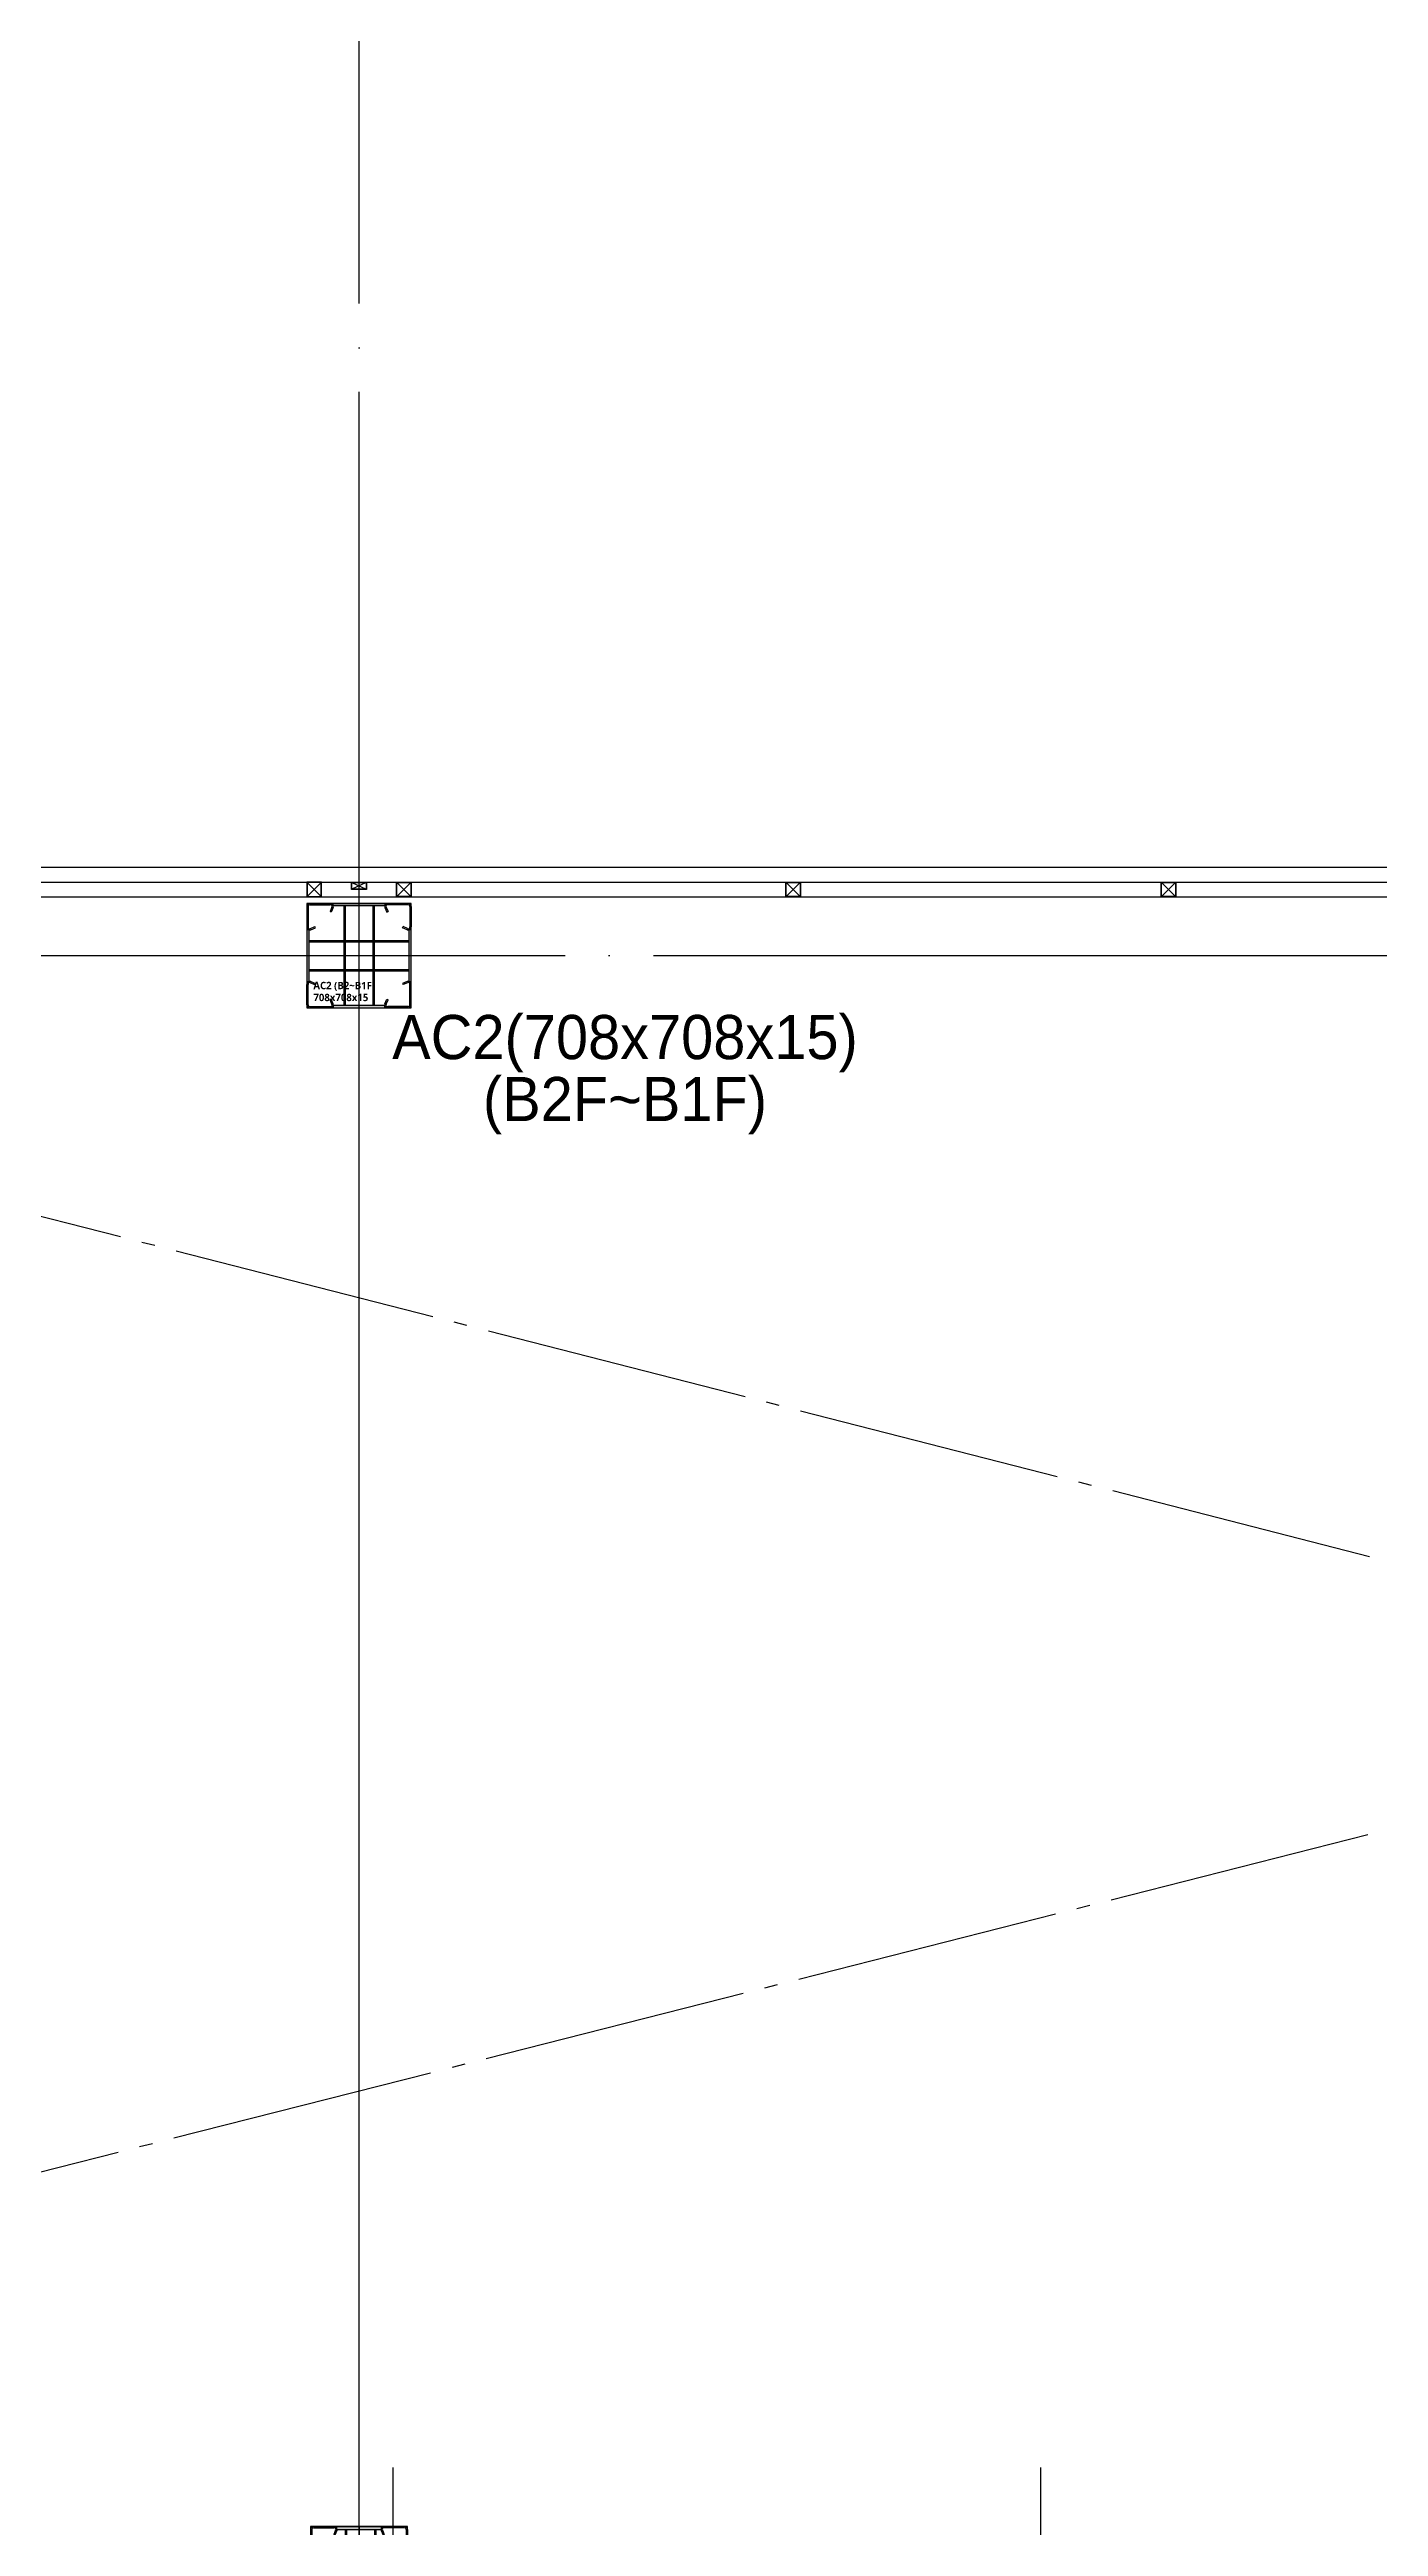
# Model space of a CAD drawing. Header units: millimetres. Extents: x -47382 to 204618, y -51045 to 127155.
# Drawn here: x 88897 to 97926, y 40700 to 57526 of the extents above; entities that cross this region are included whole.
import ezdxf
from ezdxf.enums import TextEntityAlignment as Align

# ---------------------------------------------------------------- set-up
doc = ezdxf.new("R2010")
doc.units = ezdxf.units.MM
doc.header["$LTSCALE"] = 300
doc.header["$MEASUREMENT"] = 0
doc.linetypes.add('CEN', pattern=[62, 60, -1, 0, -1])
doc.linetypes.add('STD_SHAFT', pattern=[7.3, 6, -0.5, 0.3, -0.5])
doc.layers.get('0').update_dxf_attribs({"linetype": 'CONTINUOUS'})
doc.layers.get('Defpoints').update_dxf_attribs({"color": 153, "linetype": 'CONTINUOUS'})
for name, color, linetype in [('A-CEN', 1, 'CEN'), ('A-FLOR-FLIN-TYP2', 8, 'CONTINUOUS'), ('A-FLOR-GW', 6, 'CONTINUOUS'), ('A-FLOR-OPEN-BELO', 6, 'STD_SHAFT'), ('A-FLOR-PANL', 6, 'CONTINUOUS'), ('A-FLOR-STUD', 9, 'CONTINUOUS'), ('A-ST-AXIS-CEN', 252, 'CEN'), ('A-ST-COL', 2, 'CONTINUOUS'), ('Bound', 9, 'CONTINUOUS'), ('XREF-PLAN$0$A-STEEL', 7, 'CONTINUOUS')]:
    doc.layers.add(name, color=color, linetype=linetype)
doc.layers.add('Defpoint', color=161, linetype='CONTINUOUS', plot=False)
doc.styles.add('SH_대대리576', font='NanumGothicBold.ttf')
doc.styles.add('돋움', font='')
doc.styles.get('돋움').set_extended_font_data('Dotum')

# ---------------------------------------------------------------- blocks, each defined once
blk = doc.blocks.new('A$C80a19149')
at = {"layer": 'A-FLOR-STUD'}
for p, q in [((2, 98), (48, 2)), ((2, 2), (48, 98))]:
    blk.add_line(p, q, dxfattribs=at)
for points in [[(0, 100), (50, 100), (50, 0), (0, 0)], [(2, 98), (48, 98), (48, 2), (2, 2)]]:
    blk.add_lwpolyline(points, close=True, dxfattribs=at)
blk = doc.blocks.new('XREF-PLAN$0$각-100X100')
at = {"layer": 'XREF-PLAN$0$A-STEEL', "color": 1}
for p, q in [((-47.7, -47.7), (47.7, 47.7)), ((-47.7, 47.7), (47.7, -47.7))]:
    blk.add_line(p, q, dxfattribs=at)
at = {"layer": 'XREF-PLAN$0$A-STEEL'}
blk.add_lwpolyline([(-50, -50), (50, -50), (50, 50), (-50, 50)], close=True, dxfattribs=at)
at = {"layer": 'XREF-PLAN$0$A-STEEL', "color": 8}
blk.add_lwpolyline([(-47.7, -47.7), (47.7, -47.7), (47.7, 47.7), (-47.7, 47.7)], close=True, dxfattribs=at)
blk = doc.blocks.new('AC1B(b2~b1f)')
for points in [[(179, 658), (479, 658), (479, 636), (179, 636)], [(0, 479), (0, 179), (22, 179), (22, 479)], [(658, 179), (658, 479), (636, 479), (636, 179)], [(179, 0), (479, 0), (479, 22), (179, 22)]]:
    blk.add_hatch(color=9).paths.add_polyline_path(points)
for p, q in [((235, 640), (235, 18)), ((244, 640), (244, 18)), ((435, 640), (435, 18)), ((444, 640), (444, 0)), ((18, 443), (640, 443)), ((18, 434), (640, 434)), ((18, 244), (640, 244)), ((18, 235), (640, 235))]:
    blk.add_line(p, q)
at = {"color": 8, "linetype": 'Continuous'}
for points in [[(179, 658), (479, 658), (479, 636), (179, 636)], [(0, 479), (0, 179), (22, 179), (22, 479)], [(658, 179), (658, 479), (636, 479), (636, 179)], [(179, 0), (479, 0), (479, 22), (179, 22)]]:
    blk.add_lwpolyline(points, close=True, dxfattribs=at)
at = {"layer": 'A-ST-COL'}
for p, q in [((0, 638), (0, 499)), ((8, 638), (8, 499)), ((20, 658), (159, 658)), ((20, 650), (159, 650)), ((170, 634), (157, 603)), ((165, 600), (157, 603)), ((178, 631), (165, 600)), ((480, 631), (493, 600)), ((488, 634), (501, 603)), ((493, 600), (501, 603)), ((638, 658), (499, 658)), ((638, 650), (499, 650)), ((650, 638), (650, 499)), ((658, 638), (658, 499)), ((24, 488), (55, 501)), ((27, 480), (58, 493)), ((58, 493), (55, 501)), ((600, 493), (603, 501)), ((631, 480), (600, 493)), ((634, 488), (603, 501)), ((24, 170), (55, 157)), ((27, 178), (58, 165)), ((631, 178), (600, 165)), ((634, 170), (603, 157)), ((0, 20), (0, 159)), ((8, 20), (8, 159)), ((20, 8), (159, 8)), ((20, 0), (159, 0)), ((58, 165), (55, 157)), ((165, 58), (157, 55)), ((170, 24), (157, 55)), ((178, 27), (165, 58)), ((480, 27), (493, 58)), ((488, 24), (501, 55)), ((493, 58), (501, 55)), ((638, 8), (499, 8)), ((638, 0), (499, 0)), ((600, 165), (603, 157)), ((650, 20), (650, 159)), ((658, 20), (658, 159))]:
    blk.add_line(p, q, dxfattribs=at)
for centre, radius, start, end in [((20, 638), 20, 90, 180), ((20, 638), 12, 90, 180), ((159, 638), 20, 340, 90), ((159, 638), 12, 340, 90), ((499, 638), 20, 90, 200), ((499, 638), 12, 90, 200), ((638, 638), 20, 0, 90), ((638, 638), 12, 0, 90), ((20, 499), 20, 180, 290), ((20, 499), 12, 180, 290), ((638, 499), 20, 250, 0), ((638, 499), 12, 250, 0), ((20, 159), 20, 70, 180), ((20, 159), 12, 70, 180), ((638, 159), 20, 0, 110), ((638, 159), 12, 0, 110), ((20, 20), 20, 180, 270), ((20, 20), 12, 180, 270), ((159, 20), 20, 270, 20), ((159, 20), 12, 270, 20), ((499, 20), 20, 160, 270), ((499, 20), 12, 160, 270), ((638, 20), 20, 270, 0), ((638, 20), 12, 270, 0)]:
    blk.add_arc(centre, radius, start, end, dxfattribs=at)
at = {"layer": 'Bound', "color": 9, "linetype": 'Continuous'}
for p, q in [((658, 658), (0, 658)), ((0, 658), (0, 0)), ((658, 0), (658, 658)), ((0, 0), (658, 0))]:
    blk.add_line(p, q, dxfattribs=at)
at = {"layer": 'Defpoint'}
for p, q in [((329, 658), (329, 0)), ((0, 329), (658, 329))]:
    blk.add_line(p, q, dxfattribs=at)
at = {"layer": 'Defpoint', "linetype": 'Continuous', "style": 'SH_대대리576'}
for s, p in [('AC1B (B2~B1F)', (20, 147)), ('658x658x22', (20, 66))]:
    blk.add_text(s, height=50, dxfattribs=at).set_placement(p, align=Align.MIDDLE_LEFT)
blk = doc.blocks.new('AC2 (b2~b1f)')
for points in [[(199, 728), (549, 728), (549, 713), (199, 713)], [(20, 549), (20, 199), (35, 199), (35, 549)], [(728, 199), (728, 549), (713, 549), (713, 199)], [(199, 20), (549, 20), (549, 35), (199, 35)]]:
    blk.add_hatch(color=9).paths.add_polyline_path(points)
for p, q in [((270, 713), (270, 35)), ((279, 713), (279, 35)), ((469, 713), (469, 35)), ((478, 713), (478, 35)), ((35, 478), (713, 478)), ((35, 469), (713, 469)), ((35, 279), (713, 279)), ((35, 270), (713, 270))]:
    blk.add_line(p, q)
at = {"color": 8, "linetype": 'Continuous'}
for points in [[(199, 728), (549, 728), (549, 713), (199, 713)], [(20, 549), (20, 199), (35, 199), (35, 549)], [(728, 199), (728, 549), (713, 549), (713, 199)], [(199, 20), (549, 20), (549, 35), (199, 35)]]:
    blk.add_lwpolyline(points, close=True, dxfattribs=at)
at = {"layer": 'A-ST-COL'}
for p, q in [((20, 708), (20, 569)), ((28, 708), (28, 569)), ((40, 728), (179, 728)), ((40, 720), (179, 720)), ((190, 704), (177, 673)), ((198, 701), (185, 670)), ((550, 701), (563, 670)), ((558, 704), (571, 673)), ((708, 728), (569, 728)), ((708, 720), (569, 720)), ((720, 708), (720, 569)), ((728, 708), (728, 569)), ((44, 558), (75, 571)), ((47, 550), (78, 563)), ((78, 563), (75, 571)), ((185, 670), (177, 673)), ((563, 670), (571, 673)), ((670, 563), (673, 571)), ((701, 550), (670, 563)), ((704, 558), (673, 571)), ((20, 40), (20, 179)), ((28, 40), (28, 179)), ((44, 190), (75, 177)), ((47, 198), (78, 185)), ((78, 185), (75, 177)), ((701, 198), (670, 185)), ((670, 185), (673, 177)), ((704, 190), (673, 177)), ((720, 40), (720, 179)), ((728, 40), (728, 179)), ((40, 28), (179, 28)), ((40, 20), (179, 20)), ((185, 78), (177, 75)), ((190, 44), (177, 75)), ((198, 47), (185, 78)), ((550, 47), (563, 78)), ((558, 44), (571, 75)), ((563, 78), (571, 75)), ((708, 28), (569, 28)), ((708, 20), (569, 20))]:
    blk.add_line(p, q, dxfattribs=at)
for centre, radius, start, end in [((40, 708), 20, 90, 180), ((40, 708), 12, 90, 180), ((179, 708), 20, 340, 90), ((179, 708), 12, 340, 90), ((569, 708), 20, 90, 200), ((569, 708), 12, 90, 200), ((708, 708), 20, 0, 90), ((708, 708), 12, 0, 90), ((40, 569), 20, 180, 290), ((40, 569), 12, 180, 290), ((708, 569), 20, 250, 0), ((708, 569), 12, 250, 0), ((40, 179), 20, 70, 180), ((40, 179), 12, 70, 180), ((708, 179), 20, 0, 110), ((708, 179), 12, 0, 110), ((40, 40), 20, 180, 270), ((40, 40), 12, 180, 270), ((179, 40), 20, 270, 20), ((179, 40), 12, 270, 20), ((569, 40), 20, 160, 270), ((569, 40), 12, 160, 270), ((708, 40), 20, 270, 0), ((708, 40), 12, 270, 0)]:
    blk.add_arc(centre, radius, start, end, dxfattribs=at)
at = {"layer": 'Bound', "color": 9, "linetype": 'Continuous'}
for p, q in [((728, 728), (20, 728)), ((20, 728), (20, 20)), ((728, 20), (728, 728)), ((20, 20), (728, 20))]:
    blk.add_line(p, q, dxfattribs=at)
at = {"layer": 'Defpoint'}
for p, q in [((374, 0), (374, 748)), ((0, 374), (748, 374))]:
    blk.add_line(p, q, dxfattribs=at)
at = {"layer": 'Defpoint', "linetype": 'Continuous', "style": 'SH_대대리576'}
for s, p in [('AC2 (B2~B1F)', (64, 171)), ('708x708x15', (64, 90))]:
    blk.add_text(s, height=50, dxfattribs=at).set_placement(p, align=Align.MIDDLE_LEFT)
blk = doc.blocks.new('ACT 지하2층구조평면도')
for name, p in [('AC2 (b2~b1f)', (138008, 102042)), ('AC1B(b2~b1f)', (138053, 91087))]:
    blk.add_blockref(name, p)

msp = doc.modelspace()

# ---------------------------------------------------------------- linework, layer by layer
at = {"layer": 'A-CEN'}
for p, q in [((91229, 41100), (91229, 36650)), ((95629, 41100), (95629, 36650))]:
    msp.add_line(p, q, dxfattribs=at)
at = {"layer": 'A-FLOR-FLIN-TYP2'}
msp.add_line((39850, 51771), (134300, 51771), dxfattribs=at)
msp.add_line((39850, 51771), (134300, 51771), dxfattribs=at)
at = {"layer": 'A-FLOR-GW'}
msp.add_line((39850, 51871), (128900, 51871), dxfattribs=at)
at = {"layer": 'A-FLOR-OPEN-BELO'}
for p, q in [((123325, 51871), (80005, 40863)), ((123325, 40771), (80354, 51771))]:
    msp.add_line(p, q, dxfattribs=at)
at = {"layer": 'A-FLOR-PANL'}
msp.add_line((39850, 51971), (128900, 51971), dxfattribs=at)
at = {"layer": 'A-ST-AXIS-CEN'}
for p, q in [((91000, 0), (91000, 99371)), ((0, 51371), (142000, 51371))]:
    msp.add_line(p, q, dxfattribs=at)
at = {"layer": 'Defpoint'}
msp.add_lwpolyline([(76250, 55021), (76250, 63571), (76200, 63571), (76200, 64371), (39800, 64371), (39800, 63571), (39750, 63571), (39750, 51871), (134450, 51871), (134450, 55021), (131250, 55021), (131250, 63571), (131200, 63571), (131200, 64371), (79400, 64371), (79400, 63321), (79450, 63321), (79450, 55021)], close=True, dxfattribs=at)

# ---------------------------------------------------------------- block references
msp.add_blockref('ACT 지하2층구조평면도', (-47382, -51045))
at = {"ltscale": 5}
msp.add_blockref('XREF-PLAN$0$각-100X100', (90696, 51821), dxfattribs=at)
at = {"rotation": 270}
msp.add_blockref('A$C80a19149', (90950, 51871), dxfattribs=at)
at = {"ltscale": 5, "xscale": -1}
for p in [(91304, 51821), (93950, 51821), (96500, 51821)]:
    msp.add_blockref('XREF-PLAN$0$각-100X100', p, dxfattribs=at)

# ---------------------------------------------------------------- texts
at = {"layer": 'Defpoints', "linetype": 'Continuous', "style": '돋움'}
for s, p in [('AC2(708x708x15)', (92807, 50578)), ('(B2F~B1F)', (92807, 50157))]:
    msp.add_text(s, height=300, dxfattribs=at).set_placement(p, align=Align.BOTTOM_CENTER)

doc.saveas('drawing.dxf')
